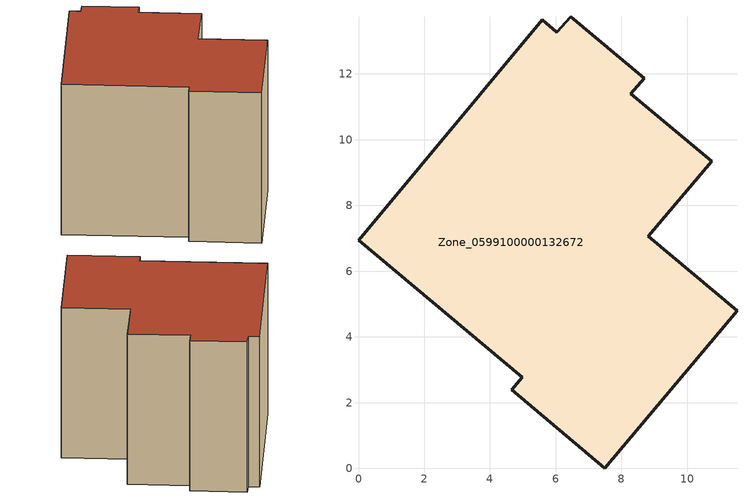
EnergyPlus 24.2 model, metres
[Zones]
Zone_0599100000132672
 floor ground (C_G): 11.52,4.8 7.5,0 4.66,2.38 4.98,2.77 0,6.95 5.59,13.65 6.04,13.28 6.46,13.74 8.7,11.88 8.29,11.4 10.75,9.35 8.82,7.06 z0
 wall outside (C_F): 6.46,13.74 6.04,13.28 5.59,13.65 0,6.95 4.98,2.77 4.66,2.38 7.5,0 11.52,4.8 8.82,7.06 10.75,9.35 8.29,11.4 8.7,11.88 6.46,13.74 z0:8.42
 roof outside (C_R): 8.29,11.4 8.7,11.88 6.46,13.74 6.04,13.28 5.59,13.65 0,6.95 4.98,2.77 4.66,2.38 7.5,0 11.52,4.8 8.82,7.06 10.75,9.35 z8.42
[BUILDING]
Pand.0599100000132672: North Axis=0; Terrain=City; Loads Convergence Tolerance Value=0.04; Temperature Convergence Tolerance Value=0.4; Solar Distribution=FullExterior; Maximum Number of Warmup Days=25; Minimum Number of Warmup Days=1
[Site:Location]
Rotterdam.The.Hague.AP_ZH_NLD Design_Conditions: Latitude=51.96; Longitude=4.45; Time Zone=1; Elevation=-4.5
[SITE:GROUNDTEMPERATURE:BUILDINGSURFACE]
18, 18, 18, 18, 18, 18, 18, 18, 18, 18, 18, 18
[MATERIAL] Thermal Absorptance=0.9; Solar Absorptance=0.7; Visible Absorptance=0.7
Name | Roughness | Thickness | Conductivity | Density | Specific Heat
G.TC.1946-1964 | MediumSmooth | 0.15 | 1 | 540 | 1210
F.TC.1946-1964 | Rough | 0.3 | 0.857143 | 1920 | 840
R.TC.1946-1964 | MediumRough | 0.2 | 0.235294 | 1500 | 1000
[CONSTRUCTION]
C_G: G.TC.1946-1964
C_F: F.TC.1946-1964
C_R: R.TC.1946-1964
[ZONE]
Zone_0599100000132672: Type=1; Multiplier=1; Ceiling Height=Autocalculate; Volume=Autocalculate; Floor Area=autocalculate; Part of Total Floor Area=Yes
[ZONEINFILTRATION:DESIGNFLOWRATE]
Infil_Zone_0599100000132672: Zone or ZoneList or Space or SpaceList=Zone_0599100000132672; Schedule=AlwaysOn; Design Flow Rate Calculation Method=Flow/Area; Flow Rate per Floor Area=0.003; Constant Term Coefficient=1; Temperature Term Coefficient=0; Velocity Term Coefficient=0; Velocity Squared Term Coefficient=0
[HVACTEMPLATE:ZONE:IDEALLOADSAIRSYSTEM]
Zone_0599100000132672: Maximum Heating Supply Air Temperature=50; Minimum Cooling Supply Air Temperature=13; Maximum Heating Supply Air Humidity Ratio=0.0156; Minimum Cooling Supply Air Humidity Ratio=0.0077; Heating Limit=NoLimit; Cooling Limit=NoLimit; Dehumidification Control Type=ConstantSensibleHeatRatio; Cooling Sensible Heat Ratio=0.7; Dehumidification Setpoint=60; Humidification Control Type=None; Humidification Setpoint=30; Outdoor Air Method=None; Outdoor Air Flow Rate per Person=0.00944; Outdoor Air Flow Rate per Zone Floor Area=0; Outdoor Air Flow Rate per Zone=0; Demand Controlled Ventilation Type=None; Outdoor Air Economizer Type=NoEconomizer; Heat Recovery Type=None; Sensible Heat Recovery Effectiveness=0.7; Latent Heat Recovery Effectiveness=0.65
[ZONECONTROL:THERMOSTAT]
ThermostatControl_Zone_0599100000132672: Zone or ZoneList=Zone_0599100000132672; Control Type Schedule=DualSetpointControlType; Control 1=Thermostat_Zone_0599100000132672; Temperature Difference Between Cutout And Setpoint=0
[THERMOSTATSETPOINT:DUALSETPOINT]
Thermostat_Zone_0599100000132672: Heating Setpoint Temperature Schedule=HeatingSetpoint_Zone_0599100000132672; Cooling Setpoint Temperature Schedule=CoolingSetpoint_Zone_0599100000132672
[SCHEDULE:COMPACT]
HeatingSetpoint_Zone_0599100000132672: Through: 12/31, For: AllDays, Until: 24:00, 21
CoolingSetpoint_Zone_0599100000132672: Through: 12/31, For: AllDays, Until: 24:00, 24
DualSetpointControlType: Through: 12/31, For: AllDays, Until: 24:00, 4
AlwaysOn: Through: 12/31, For: AllDays, Until: 24:00, 1
